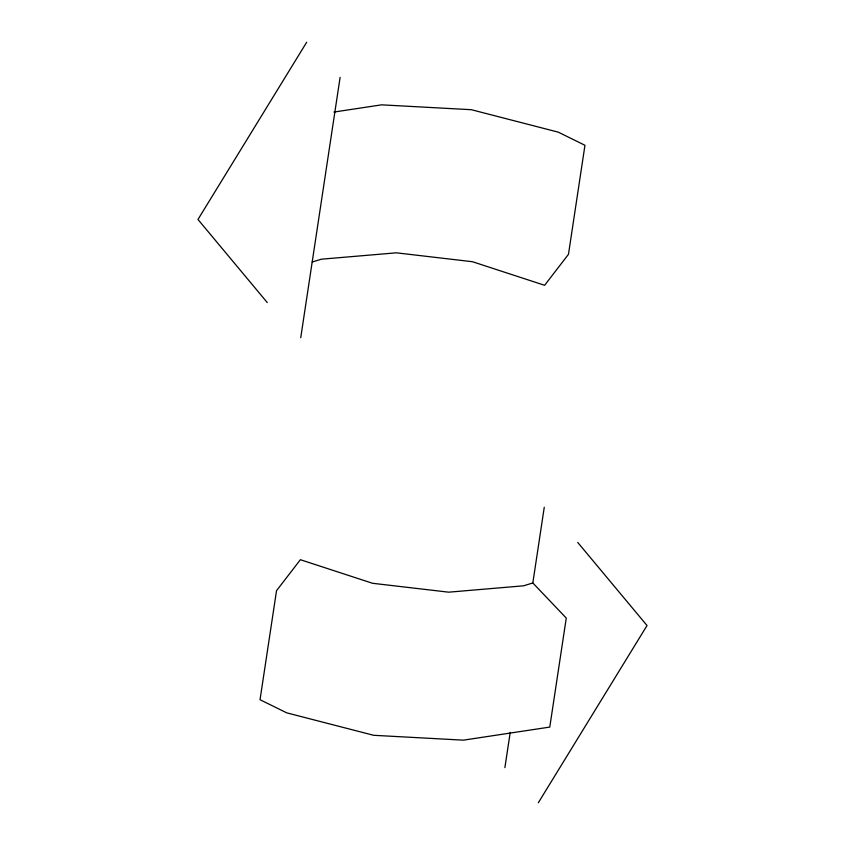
<?xml version="1.0" encoding="UTF-8"?>
<svg xmlns="http://www.w3.org/2000/svg" width="845" height="845" viewBox="0 0 845 845"><rect width="100%" height="100%" fill="white"/><g stroke="black" fill="none" stroke-linecap="round" stroke-linejoin="round"><path stroke-width="1.27" d="M300.736 337.715L340.112 77.37M504.887 767.63L510.222 732.404M532.825 582.955L523.615 585.807L448.695 592.176L372.55 583.282L300.376 559.707L276.526 590.697L260.038 699.713L286.708 712.842L373.67 735.298L463.398 740.157L549.778 727.08L566.266 618.075L532.825 582.955L544.264 507.285M306.672 42.25L197.973 219.457L267.295 302.594M538.328 802.75L647.027 625.543L577.705 542.405M312.175 262.045L321.385 259.193L396.305 252.824L472.45 261.718L544.624 285.293L568.474 254.303L584.962 145.287L558.291 132.158L471.33 109.702L381.602 104.843L333.902 112.058"/></g></svg>
